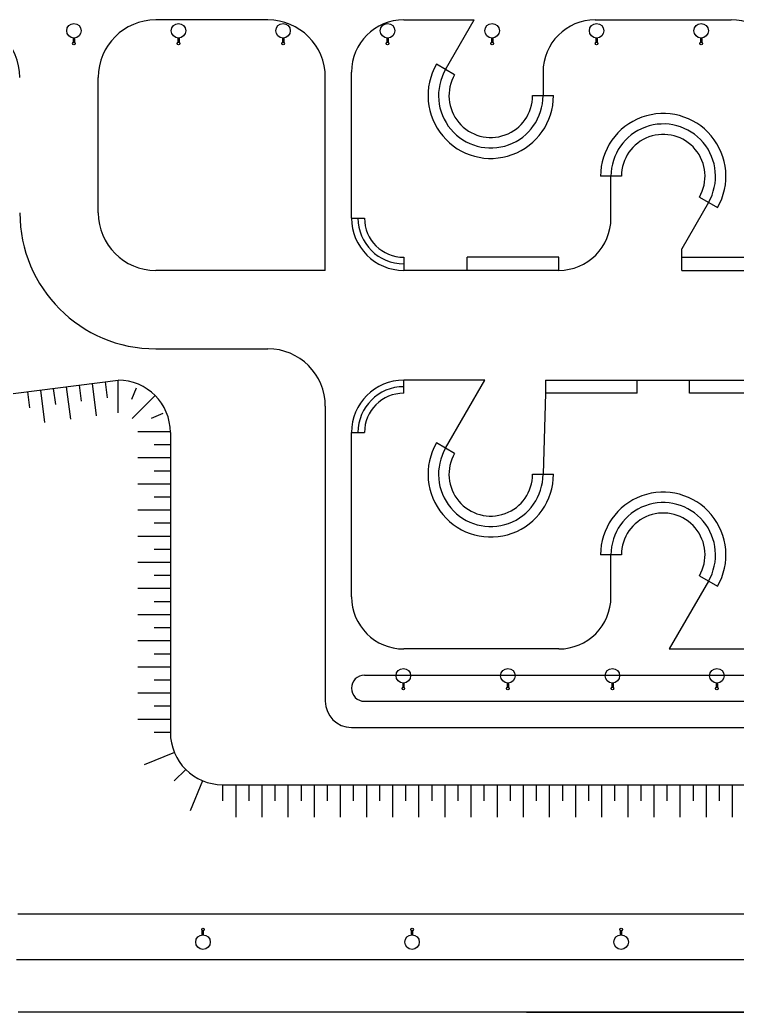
# Model space of a CAD drawing. Header units: millimetres. Extents: x 2128 to 2646, y 1972 to 2207.
# Drawn here: x 2289.16 to 2316.61, y 2058.56 to 2096.52 of the extents above; entities that cross this region are included whole.
import ezdxf

# ---------------------------------------------------------------- set-up
doc = ezdxf.new("R2010")
doc.units = ezdxf.units.MM
for name, color, linetype in [('AR-ALV-V', 2, 'Continuous'), ('AR-CALÇADA', 1, 'Continuous'), ('AR-ILUMINAÇÃO-JARDIM', 1, 'Continuous'), ('AR-PISO', 1, 'Continuous'), ('ar-talude', 1, 'Continuous'), ('maçaneta', 1, 'Continuous')]:
    doc.layers.add(name, color=color, linetype=linetype)

# ---------------------------------------------------------------- blocks, each defined once
blk = doc.blocks.new('Poste Jardim')
at = {"layer": 'AR-ILUMINAÇÃO-JARDIM'}
for p, q in [((-0.025, 0.109), (-0.025, 0.274)), ((0.025, 0.109), (0.025, 0.274))]:
    blk.add_line(p, q, dxfattribs=at)
for centre, radius in [((0, -0.167), 0.278), ((0, 0.318), 0.05), ((0, 0.318), 0.05)]:
    blk.add_circle(centre, radius, dxfattribs=at)
blk = doc.blocks.new('TALUDE')
at = {"layer": 'ar-talude', "ltscale": 3}
for p, q in [((0, 0), (31.436, 4)), ((33.436, 2), (33.436, -9.476)), ((35.436, -11.476), (102.318, -11.476)), ((180.754, -16.421), (27.601, -16.426))]:
    blk.add_line(p, q, dxfattribs=at)
at = {"layer": 'ar-talude'}
for p, q in [((29.948, 3.811), (30.027, 3.192)), ((30.444, 3.874), (30.601, 2.636)), ((30.94, 3.937), (31.019, 3.318)), ((31.436, 2.753), (31.436, 4)), ((27.964, 3.558), (28.043, 2.94)), ((28.46, 3.621), (28.617, 2.384)), ((28.956, 3.684), (29.035, 3.066)), ((29.452, 3.748), (29.609, 2.51)), ((31.963, 3.272), (32.143, 3.707)), ((31.968, 2.532), (32.85, 3.414)), ((33.143, 2.719), (32.704, 2.534)), ((33.436, 2.024), (32.189, 2.024)), ((33.436, 1.524), (32.812, 1.524)), ((33.436, 1.524), (32.812, 1.524)), ((33.436, 1.024), (32.189, 1.024)), ((33.436, 0.524), (32.812, 0.524)), ((33.436, 0.024), (32.189, 0.024)), ((33.436, -0.476), (32.812, -0.476)), ((33.436, -0.476), (32.812, -0.476)), ((33.436, -0.976), (32.189, -0.976)), ((33.436, -1.476), (32.812, -1.476)), ((33.436, -1.976), (32.189, -1.976)), ((33.436, -2.476), (32.812, -2.476)), ((33.436, -2.976), (32.189, -2.976)), ((33.436, -3.476), (32.812, -3.476)), ((33.436, -3.976), (32.189, -3.976)), ((33.436, -4.476), (32.812, -4.476)), ((33.436, -4.976), (32.189, -4.976)), ((33.436, -5.476), (32.812, -5.476)), ((33.436, -5.976), (32.189, -5.976)), ((33.436, -6.476), (32.812, -6.476)), ((33.436, -6.976), (32.189, -6.976)), ((33.436, -7.476), (32.812, -7.476)), ((33.436, -7.976), (32.189, -7.976)), ((33.436, -8.476), (32.812, -8.476)), ((33.436, -8.976), (32.189, -8.976)), ((33.436, -9.476), (32.812, -9.476)), ((33.588, -10.241), (32.436, -10.719)), ((34.022, -10.89), (33.581, -11.331)), ((34.671, -11.324), (34.193, -12.476)), ((35.436, -11.476), (35.436, -12.099)), ((35.436, -11.476), (35.436, -12.099)), ((35.936, -11.476), (35.936, -12.723)), ((36.436, -11.476), (36.436, -12.099)), ((36.936, -11.476), (36.936, -12.723)), ((37.436, -11.476), (37.436, -12.099)), ((37.936, -11.476), (37.936, -12.723)), ((38.436, -11.476), (38.436, -12.099)), ((38.936, -11.476), (38.936, -12.723)), ((39.436, -11.476), (39.436, -12.099)), ((39.936, -11.476), (39.936, -12.723)), ((40.436, -11.476), (40.436, -12.099)), ((40.936, -11.476), (40.936, -12.723)), ((41.436, -11.476), (41.436, -12.099)), ((41.936, -11.476), (41.936, -12.723)), ((42.436, -11.476), (42.436, -12.099)), ((42.936, -11.476), (42.936, -12.723)), ((43.436, -11.476), (43.436, -12.099)), ((43.936, -11.476), (43.936, -12.723)), ((44.436, -11.476), (44.436, -12.099)), ((44.936, -11.476), (44.936, -12.723)), ((45.436, -11.476), (45.436, -12.099)), ((45.936, -11.476), (45.936, -12.723)), ((46.436, -11.476), (46.436, -12.099)), ((46.936, -11.476), (46.936, -12.723)), ((47.436, -11.476), (47.436, -12.099)), ((47.936, -11.476), (47.936, -12.723)), ((48.436, -11.476), (48.436, -12.099)), ((48.936, -11.476), (48.936, -12.723)), ((49.436, -11.476), (49.436, -12.099)), ((49.936, -11.476), (49.936, -12.723)), ((50.436, -11.476), (50.436, -12.099)), ((50.936, -11.476), (50.936, -12.723)), ((51.436, -11.476), (51.436, -12.099)), ((51.936, -11.476), (51.936, -12.723)), ((52.436, -11.476), (52.436, -12.099)), ((52.936, -11.476), (52.936, -12.723)), ((53.436, -11.476), (53.436, -12.099)), ((53.936, -11.476), (53.936, -12.723)), ((54.436, -11.476), (54.436, -12.099)), ((54.936, -11.476), (54.936, -12.723))]:
    blk.add_line(p, q, dxfattribs=at)
at = {"layer": 'ar-talude', "ltscale": 3}
for centre, start, end in [((31.436, 2), 0, 90), ((35.436, -9.476), 180, 270)]:
    blk.add_arc(centre, 2, start, end, dxfattribs=at)

msp = doc.modelspace()

# ---------------------------------------------------------------- linework, layer by layer
at = {"layer": 'AR-ALV-V'}
for p, q in [((2305.797, 2094.415), (2305.105, 2094.815)), ((2308.783, 2093.615), (2309.583, 2093.615)), ((2312.183, 2090.532), (2311.383, 2090.532)), ((2315.169, 2089.732), (2315.861, 2089.332)), ((2305.797, 2079.932), (2305.105, 2080.332)), ((2308.783, 2079.132), (2309.583, 2079.132)), ((2312.183, 2076.048), (2311.383, 2076.048)), ((2315.169, 2075.248), (2315.861, 2074.848))]:
    msp.add_line(p, q, dxfattribs=at)
for centre, radius, start, end in [((2307.183, 2093.615), 2.4, 150, 0), ((2307.183, 2093.615), 2, 150, 0), ((2307.183, 2093.615), 1.6, 150, 0), ((2313.783, 2090.532), 2.4, 330, 180), ((2313.783, 2090.532), 2, 330, 180), ((2313.783, 2090.532), 1.6, 330, 180), ((2307.183, 2079.132), 2.4, 150, 0), ((2307.183, 2079.132), 2, 150, 0), ((2307.183, 2079.132), 1.6, 150, 0), ((2313.783, 2076.048), 2.4, 330, 180), ((2313.783, 2076.048), 2, 330, 180), ((2313.783, 2076.048), 1.6, 330, 180)]:
    msp.add_arc(centre, radius, start, end, dxfattribs=at)
at = {"layer": 'AR-CALÇADA'}
for p, q in [((2298.651, 2096.515), (2294.361, 2096.515)), ((2303.851, 2096.515), (2306.548, 2096.515)), ((2305.451, 2094.615), (2306.548, 2096.515)), ((2311.183, 2096.515), (2316.383, 2096.515)), ((2292.161, 2089.132), (2292.161, 2094.315)), ((2300.851, 2086.932), (2300.851, 2094.315)), ((2301.851, 2088.932), (2301.851, 2094.515)), ((2309.183, 2094.515), (2309.183, 2093.615)), ((2311.783, 2088.932), (2311.783, 2090.532)), ((2315.515, 2089.532), (2314.491, 2087.758)), ((2314.491, 2087.432), (2314.491, 2087.758)), ((2300.851, 2086.932), (2294.361, 2086.932)), ((2309.783, 2086.932), (2303.851, 2086.932)), ((2294.361, 2083.932), (2298.651, 2083.932)), ((2306.952, 2082.732), (2303.851, 2082.732)), ((2305.451, 2080.132), (2306.952, 2082.732)), ((2309.283, 2082.232), (2309.183, 2079.132)), ((2300.851, 2081.732), (2300.851, 2070.448)), ((2301.851, 2074.448), (2301.851, 2080.732)), ((2311.783, 2074.448), (2311.783, 2076.048)), ((2315.515, 2075.048), (2314.014, 2072.448)), ((2309.783, 2072.448), (2303.851, 2072.448)), ((2314.014, 2072.448), (2326.991, 2072.448)), ((2302.351, 2071.448), (2326.491, 2071.448)), ((2302.351, 2070.448), (2326.491, 2070.448)), ((2301.851, 2069.448), (2362.754, 2069.448)), ((2356.411, 2060.556), (2289.035, 2060.556)), ((2302.288, 2058.556), (2289.095, 2058.555)), ((2356.411, 2058.556), (2302.288, 2058.556))]:
    msp.add_line(p, q, dxfattribs=at)
for centre, radius, start, end in [((2286.961, 2094.315), 2.2, 0, 90), ((2294.361, 2094.315), 2.2, 90, 180), ((2298.651, 2094.315), 2.2, 360, 90), ((2303.851, 2094.515), 2, 90, 180), ((2311.183, 2094.515), 2, 90, 180), ((2316.383, 2094.515), 2, 0, 90), ((2294.361, 2089.132), 5.2, 180, 270), ((2294.361, 2089.132), 2.2, 180, 270), ((2309.783, 2088.932), 2, 270, 360), ((2298.651, 2081.732), 2.2, 0, 90), ((2303.851, 2074.448), 2, 180, 270), ((2309.783, 2074.448), 2, 270, 360), ((2302.351, 2070.948), 0.5, 90, 270), ((2301.851, 2070.448), 1, 180, 270)]:
    msp.add_arc(centre, radius, start, end, dxfattribs=at)
at = {"layer": 'AR-PISO'}
for p, q in [((2301.851, 2088.932), (2302.351, 2088.932)), ((2303.851, 2087.432), (2303.851, 2086.932)), ((2309.783, 2087.432), (2306.283, 2087.432)), ((2306.283, 2086.932), (2306.283, 2087.432)), ((2309.783, 2086.932), (2309.783, 2087.432)), ((2314.491, 2087.432), (2317.991, 2087.432)), ((2314.491, 2086.932), (2314.491, 2087.432)), ((2303.851, 2087.182), (2303.851, 2086.932)), ((2309.783, 2086.932), (2306.283, 2086.932)), ((2314.491, 2086.932), (2317.991, 2086.932)), ((2303.851, 2082.232), (2303.851, 2082.732)), ((2309.283, 2082.732), (2318.283, 2082.732)), ((2309.283, 2082.732), (2309.283, 2082.232)), ((2309.283, 2082.482), (2309.283, 2082.232)), ((2312.783, 2082.232), (2312.783, 2082.732)), ((2314.783, 2082.232), (2314.783, 2082.732)), ((2312.783, 2082.232), (2309.283, 2082.232)), ((2318.283, 2082.232), (2314.783, 2082.232)), ((2301.851, 2080.732), (2302.351, 2080.732))]:
    msp.add_line(p, q, dxfattribs=at)
for centre, radius, start, end in [((2303.851, 2088.932), 2, 180, 270), ((2303.851, 2088.932), 1.75, 180, 270), ((2303.851, 2088.932), 1.5, 180, 270), ((2303.851, 2080.732), 2, 90, 180), ((2303.851, 2080.732), 1.75, 90, 180), ((2303.851, 2080.732), 1.5, 90, 180)]:
    msp.add_arc(centre, radius, start, end, dxfattribs=at)
at = {"layer": 'maçaneta'}
msp.add_line((2308.549, 2058.556), (2446.512, 2058.556), dxfattribs=at)

# ---------------------------------------------------------------- block references
at = {"layer": 'AR-ILUMINAÇÃO-JARDIM', "rotation": 180}
for p in [(2291.233, 2095.93), (2295.233, 2095.93), (2299.233, 2095.93), (2303.233, 2095.93), (2307.233, 2095.93), (2311.233, 2095.93), (2315.233, 2095.93), (2303.837, 2071.256), (2307.837, 2071.256), (2311.837, 2071.256), (2315.837, 2071.256)]:
    msp.add_blockref('Poste Jardim', p, dxfattribs=at)
at = {"layer": 'AR-ILUMINAÇÃO-JARDIM'}
for p in [(2296.17, 2061.402), (2304.17, 2061.402), (2312.17, 2061.402)]:
    msp.add_blockref('Poste Jardim', p, dxfattribs=at)
at = {"layer": 'ar-talude'}
msp.add_blockref('TALUDE', (2261.486, 2078.732), dxfattribs=at)

doc.saveas('drawing.dxf')
